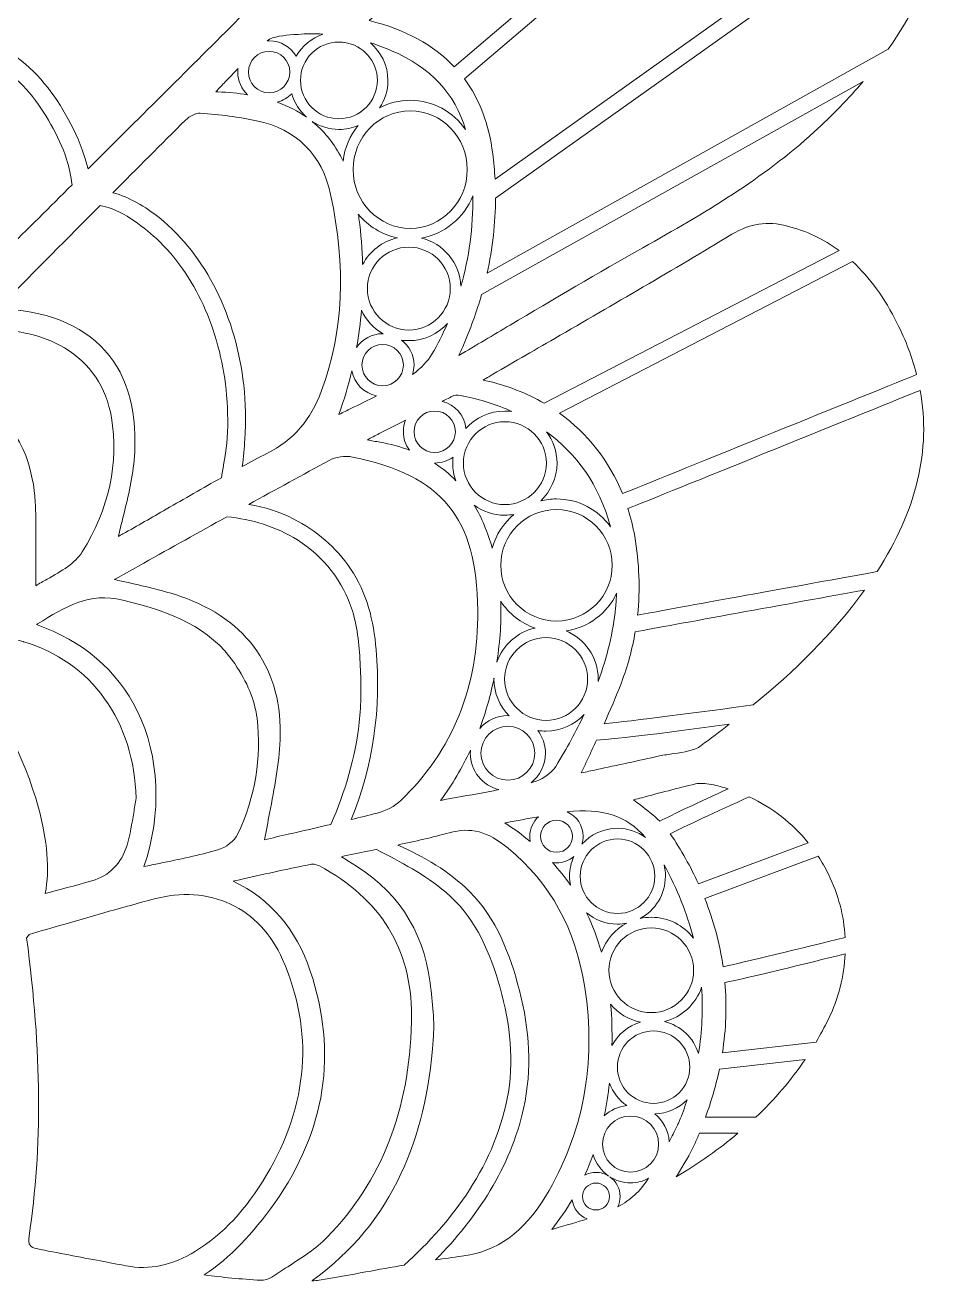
# Model space of a CAD drawing. Header units: millimetres. Extents: x -1647 to 2455, y -685 to 37.
# Drawn here: x -502.5 to -328.8, y -388.1 to -152.1 of the extents above; entities that cross this region are included whole.
import ezdxf

# ---------------------------------------------------------------- set-up
doc = ezdxf.new("R2010")
doc.units = ezdxf.units.MM
doc.header["$MEASUREMENT"] = 0
doc.layers.add('Layer 3', color=7, linetype='Continuous')

msp = doc.modelspace()

# ---------------------------------------------------------------- linework, layer by layer
at = {"layer": 'Layer 3', "lineweight": 0}
for points, knots in [([(-362.55, -84.88), (-355.67, -85.93), (-349.09, -88.76), (-343.57, -93.08), (-343.57, -93.08), (-421.88, -159.88), (-421.88, -159.88), (-425.74, -155.8), (-431.06, -152.9), (-437.81, -151.2), (-437.82, -151.2), (-437.82, -151.2), (-437.83, -151.2), (-437.83, -151.2), (-362.55, -84.88), (-362.55, -84.88)], [0, 0, 0, 0, 1, 1, 1, 2, 2, 2, 3, 3, 3, 4, 4, 4, 5, 5, 5, 5]), ([(-341.24, -95.03), (-340.01, -96.16), (-338.84, -97.36), (-337.75, -98.64), (-332.5, -104.82), (-329.51, -112.2), (-328.89, -120.24), (-328.89, -120.24), (-414.2, -180.99), (-414.2, -180.99), (-414.29, -179.4), (-414.43, -177.81), (-414.63, -176.22), (-415.33, -170.7), (-417.11, -166.01), (-419.95, -162.18), (-419.95, -162.18), (-341.24, -95.03), (-341.24, -95.03)], [0, 0, 0, 0, 1, 1, 1, 2, 2, 2, 3, 3, 3, 4, 4, 4, 5, 5, 5, 6, 6, 6, 6]), ([(-467.47, -129.3), (-462.89, -133.45), (-460.47, -138.38), (-460.27, -143.96), (-460.16, -147.13), (-461.09, -149.64), (-463.1, -151.64), (-472.29, -160.79), (-481.48, -169.94), (-490.66, -179.09), (-490.89, -178.19), (-491.15, -177.31), (-491.42, -176.47), (-492.28, -173.81), (-493.5, -171.26), (-494.88, -168.83), (-497.53, -164.18), (-501.03, -159.86), (-505.6, -156.98), (-511.54, -153.25), (-518.8, -152.22), (-525.48, -153.83), (-519.54, -144.75), (-513.5, -135.56), (-507.47, -126.51), (-506.67, -125.3), (-505.09, -124.15), (-503.55, -123.64), (-488.83, -118.79), (-477.02, -120.64), (-467.47, -129.3)], [0, 0, 0, 0, 1, 1, 1, 2, 2, 2, 3, 3, 3, 4, 4, 4, 5, 5, 5, 6, 6, 6, 7, 7, 7, 8, 8, 8, 9, 9, 9, 10, 10, 10, 10]), ([(-340.34, -156.6), (-340.34, -156.6), (-415.7, -198.66), (-415.7, -198.66), (-414.65, -193.97), (-414.12, -189.29), (-414.11, -184.6), (-414.11, -184.6), (-328.76, -123.84), (-328.76, -123.84), (-328.8, -128.08), (-329.47, -132.47), (-330.79, -136.94), (-332.83, -143.88), (-335.96, -150.35), (-340.34, -156.6)], [0, 0, 0, 0, 1, 1, 1, 2, 2, 2, 3, 3, 3, 4, 4, 4, 5, 5, 5, 5]), ([(-517.36, -175.65), (-521.32, -173.45), (-525.42, -172.35), (-529.66, -172.35), (-532.58, -172.35), (-535.56, -172.87), (-538.58, -173.92), (-538.33, -173.49), (-538.07, -173.07), (-537.81, -172.66), (-535.94, -169.82), (-534.08, -166.97), (-532.22, -164.12), (-530.7, -161.8), (-529.17, -159.46), (-527.64, -157.12), (-520.77, -155.04), (-512.9, -155.99), (-506.94, -159.98), (-502.95, -162.66), (-499.96, -166.57), (-497.62, -170.71), (-496.44, -172.8), (-495.43, -174.99), (-494.68, -177.27), (-494.15, -178.86), (-493.91, -180.46), (-493.65, -182.07), (-497.83, -186.24), (-502.02, -190.4), (-506.2, -194.57), (-507.06, -187.84), (-509.35, -180.1), (-517.36, -175.65)], [0, 0, 0, 0, 1, 1, 1, 2, 2, 2, 3, 3, 3, 4, 4, 4, 5, 5, 5, 6, 6, 6, 7, 7, 7, 8, 8, 8, 9, 9, 9, 10, 10, 10, 11, 11, 11, 11]), ([(-451.55, -157.92), (-452.57, -156.17), (-454.47, -154.99), (-456.63, -154.99), (-456.76, -154.99), (-456.88, -155), (-457, -155.01), (-455.89, -154.13), (-453.81, -153.98), (-451.97, -153.85), (-451.71, -153.83), (-451.46, -153.81), (-451.21, -153.79), (-449.65, -153.66), (-448.1, -153.65), (-446.53, -153.73), (-448.67, -154.47), (-450.45, -155.98), (-451.55, -157.92)], [0, 0, 0, 0, 1, 1, 1, 2, 2, 2, 3, 3, 3, 4, 4, 4, 5, 5, 5, 6, 6, 6, 6]), ([(-436.31, -162.44), (-436.31, -166.42), (-439.55, -169.66), (-443.53, -169.66), (-447.51, -169.66), (-450.74, -166.42), (-450.74, -162.44), (-450.74, -158.46), (-447.51, -155.23), (-443.53, -155.23), (-443.21, -155.23), (-442.9, -155.26), (-442.59, -155.3), (-442.59, -155.3), (-442.54, -155.35), (-442.54, -155.35), (-442.54, -155.35), (-442.49, -155.31), (-442.49, -155.31), (-439, -155.82), (-436.31, -158.82), (-436.31, -162.44)], [0, 0, 0, 0, 1, 1, 1, 2, 2, 2, 3, 3, 3, 4, 4, 4, 5, 5, 5, 6, 6, 6, 7, 7, 7, 7]), ([(-430.13, -166.18), (-432.21, -166.18), (-434.16, -166.69), (-435.9, -167.6), (-434.9, -166.13), (-434.31, -164.35), (-434.31, -162.44), (-434.31, -159.61), (-435.6, -157.07), (-437.62, -155.38), (-436.29, -155.8), (-434.96, -156.29), (-433.63, -156.86), (-426.3, -160.02), (-421.65, -164.99), (-419.77, -171.68), (-422.08, -168.35), (-425.86, -166.18), (-430.13, -166.18)], [0, 0, 0, 0, 1, 1, 1, 2, 2, 2, 3, 3, 3, 4, 4, 4, 5, 5, 5, 6, 6, 6, 6]), ([(-456.63, -156.99), (-454.49, -156.99), (-452.74, -158.73), (-452.74, -160.88), (-452.74, -163.02), (-454.49, -164.77), (-456.63, -164.77), (-458.78, -164.77), (-460.52, -163.02), (-460.52, -160.88), (-460.52, -158.73), (-458.78, -156.99), (-456.63, -156.99)], [0, 0, 0, 0, 1, 1, 1, 2, 2, 2, 3, 3, 3, 4, 4, 4, 4]), ([(-460.68, -165.15), (-462.43, -164.86), (-464.29, -164.68), (-466.28, -164.6), (-466.4, -164.59), (-466.52, -164.58), (-466.65, -164.58), (-466.04, -163.95), (-465.45, -163.32), (-464.87, -162.71), (-464.06, -161.85), (-463.27, -161.02), (-462.48, -160.2), (-462.51, -160.42), (-462.52, -160.65), (-462.52, -160.88), (-462.52, -162.56), (-461.81, -164.07), (-460.68, -165.15)], [0, 0, 0, 0, 1, 1, 1, 2, 2, 2, 3, 3, 3, 4, 4, 4, 5, 5, 5, 6, 6, 6, 6]), ([(-354.24, -172.13), (-363.82, -180.91), (-374.94, -187.45), (-386.45, -193.92), (-394.83, -198.63), (-403.24, -203.62), (-411.37, -208.45), (-414.51, -210.31), (-417.75, -212.24), (-420.97, -214.13), (-420.74, -213.6), (-420.51, -213.06), (-420.28, -212.53), (-418.84, -209.22), (-417.65, -205.93), (-416.72, -202.67), (-416.72, -202.67), (-345.03, -162.65), (-345.03, -162.65), (-347.74, -165.83), (-350.8, -168.98), (-354.24, -172.13)], [0, 0, 0, 0, 1, 1, 1, 2, 2, 2, 3, 3, 3, 4, 4, 4, 5, 5, 5, 6, 6, 6, 7, 7, 7, 7]), ([(-452.39, -164.96), (-451.9, -166.69), (-450.91, -168.22), (-449.59, -169.38), (-451.21, -168.23), (-453.05, -167.29), (-455.1, -166.56), (-454.06, -166.28), (-453.12, -165.72), (-452.39, -164.96)], [0, 0, 0, 0, 1, 1, 1, 2, 2, 2, 3, 3, 3, 3]), ([(-461.41, -219.71), (-462.12, -213.5), (-463.8, -207.4), (-466.61, -201.81), (-469.22, -196.64), (-472.77, -191.88), (-477.3, -188.24), (-479.84, -186.21), (-482.84, -184.39), (-486, -183.57), (-481.45, -179.01), (-476.89, -174.44), (-472.35, -169.92), (-471.58, -169.16), (-470.35, -168.57), (-469.6, -168.62), (-465.84, -168.85), (-462.28, -169.32), (-459.01, -170.02), (-451.51, -171.6), (-446.69, -176.4), (-445.08, -183.89), (-442.13, -197.56), (-442.69, -209.63), (-446.77, -220.77), (-448.79, -226.28), (-452.06, -230.03), (-457.06, -232.57), (-458.6, -233.36), (-460.14, -234.17), (-461.68, -235), (-461.43, -233.28), (-461.31, -231.55), (-461.2, -229.9), (-460.97, -226.5), (-461.03, -223.09), (-461.41, -219.71)], [0, 0, 0, 0, 1, 1, 1, 2, 2, 2, 3, 3, 3, 4, 4, 4, 5, 5, 5, 6, 6, 6, 7, 7, 7, 8, 8, 8, 9, 9, 9, 10, 10, 10, 11, 11, 11, 12, 12, 12, 12]), ([(-440.85, -179.22), (-440.85, -173.13), (-436.04, -168.18), (-430.13, -168.18), (-424.23, -168.18), (-419.42, -173.13), (-419.42, -179.22), (-419.42, -185.31), (-424.23, -190.26), (-430.13, -190.26), (-436.04, -190.26), (-440.85, -185.31), (-440.85, -179.22)], [0, 0, 0, 0, 1, 1, 1, 2, 2, 2, 3, 3, 3, 4, 4, 4, 4]), ([(-448.53, -170.18), (-447.09, -171.11), (-445.37, -171.66), (-443.53, -171.66), (-442.26, -171.66), (-441.05, -171.4), (-439.94, -170.93), (-441.45, -172.8), (-442.45, -175.1), (-442.75, -177.63), (-444.05, -174.91), (-445.72, -172.65), (-447.78, -170.81), (-448.02, -170.59), (-448.27, -170.38), (-448.53, -170.18)], [0, 0, 0, 0, 1, 1, 1, 2, 2, 2, 3, 3, 3, 4, 4, 4, 5, 5, 5, 5]), ([(-487.48, -213.22), (-491.93, -208.26), (-498.71, -205.63), (-507.65, -205.4), (-507.59, -205.32), (-507.54, -205.26), (-507.48, -205.2), (-507.48, -205.2), (-506.55, -204.27), (-506.55, -204.27), (-500.57, -198.23), (-494.48, -192.09), (-488.36, -185.94), (-484.38, -186.81), (-480.65, -189.57), (-477.82, -192.19), (-474.09, -195.64), (-471.15, -199.96), (-469.05, -204.57), (-466.75, -209.63), (-465.3, -215.05), (-464.73, -220.57), (-464.41, -223.59), (-464.33, -226.64), (-464.51, -229.67), (-464.67, -232.2), (-465.24, -234.66), (-465.6, -237.14), (-469.1, -239.09), (-472.56, -241.09), (-475.96, -243.05), (-478.63, -244.59), (-481.39, -246.18), (-484.11, -247.71), (-484.39, -247.87), (-484.67, -248.02), (-484.95, -248.16), (-484.7, -247.08), (-484.43, -246.01), (-484.17, -244.95), (-483.23, -241.17), (-482.34, -237.61), (-482.01, -233.9), (-481.21, -225.12), (-483.05, -218.16), (-487.48, -213.22)], [0, 0, 0, 0, 1, 1, 1, 2, 2, 2, 3, 3, 3, 4, 4, 4, 5, 5, 5, 6, 6, 6, 7, 7, 7, 8, 8, 8, 9, 9, 9, 10, 10, 10, 11, 11, 11, 12, 12, 12, 13, 13, 13, 14, 14, 14, 15, 15, 15, 15]), ([(-428.02, -192.08), (-423.64, -191.32), (-420.02, -188.27), (-418.37, -184.17), (-418.31, -190.08), (-419.06, -195.75), (-420.61, -201.15), (-420.8, -196.76), (-423.9, -193.11), (-428.02, -192.08)], [0, 0, 0, 0, 1, 1, 1, 2, 2, 2, 3, 3, 3, 3]), ([(-439.88, -187.59), (-438.03, -189.84), (-435.46, -191.45), (-432.54, -192.03), (-435.37, -192.66), (-437.75, -194.53), (-439.07, -197.05), (-439.15, -194.2), (-439.37, -191.33), (-439.76, -188.42), (-439.79, -188.14), (-439.84, -187.86), (-439.88, -187.59)], [0, 0, 0, 0, 1, 1, 1, 2, 2, 2, 3, 3, 3, 4, 4, 4, 4]), ([(-349.55, -194.44), (-349.55, -194.44), (-404.97, -223.15), (-404.97, -223.15), (-408.25, -221.24), (-411.92, -219.8), (-415.91, -218.9), (-416.09, -218.87), (-416.27, -218.82), (-416.46, -218.78), (-416.07, -218.55), (-415.73, -218.35), (-415.39, -218.15), (-411.26, -215.74), (-407.12, -213.34), (-402.97, -210.94), (-392.03, -204.6), (-380.71, -198.04), (-369.7, -191.38), (-366.3, -189.32), (-363.08, -188.84), (-359.27, -189.83), (-355.7, -190.76), (-352.46, -192.29), (-349.55, -194.44)], [0, 0, 0, 0, 1, 1, 1, 2, 2, 2, 3, 3, 3, 4, 4, 4, 5, 5, 5, 6, 6, 6, 7, 7, 7, 8, 8, 8, 8]), ([(-430.39, -209.37), (-434.69, -209.37), (-438.18, -205.87), (-438.18, -201.58), (-438.18, -197.28), (-434.69, -193.79), (-430.39, -193.79), (-426.1, -193.79), (-422.6, -197.28), (-422.6, -201.58), (-422.6, -205.87), (-426.1, -209.37), (-430.39, -209.37)], [0, 0, 0, 0, 1, 1, 1, 2, 2, 2, 3, 3, 3, 4, 4, 4, 4]), ([(-347.04, -196.51), (-343.82, -199.5), (-341.02, -203.36), (-338.63, -208.14), (-337.03, -211.34), (-335.82, -214.54), (-335, -217.74), (-346.64, -222.46), (-382.43, -236.96), (-390.25, -240.13), (-392.77, -233.97), (-396.82, -228.82), (-402.07, -225.03), (-402.07, -225.03), (-347.04, -196.51), (-347.04, -196.51)], [0, 0, 0, 0, 1, 1, 1, 2, 2, 2, 3, 3, 3, 4, 4, 4, 5, 5, 5, 5]), ([(-439.29, -205.65), (-438.43, -207.52), (-437.01, -209.07), (-435.24, -210.08), (-435.26, -210.08), (-435.29, -210.07), (-435.31, -210.07), (-437.35, -210.07), (-439.14, -211.11), (-440.2, -212.68), (-439.79, -210.35), (-439.48, -208.01), (-439.29, -205.65)], [0, 0, 0, 0, 1, 1, 1, 2, 2, 2, 3, 3, 3, 4, 4, 4, 4]), ([(-491.74, -251.08), (-493.06, -253.22), (-495.63, -254.68), (-498.35, -256.21), (-499.06, -256.62), (-499.78, -257.03), (-500.49, -257.45), (-500.48, -256.23), (-500.47, -255.02), (-500.46, -253.84), (-500.42, -249.62), (-500.39, -245.65), (-500.57, -241.65), (-500.7, -238.83), (-501.32, -235.83), (-502.36, -232.98), (-504.95, -225.85), (-511.24, -221.51), (-518.9, -221.51), (-519.18, -221.51), (-519.45, -221.52), (-519.73, -221.53), (-520.98, -221.58), (-522.24, -221.69), (-523.46, -221.8), (-523.52, -221.81), (-523.58, -221.81), (-523.64, -221.82), (-523.64, -221.82), (-522.31, -220.46), (-522.31, -220.46), (-518.84, -216.89), (-515.24, -213.19), (-511.69, -209.58), (-511.62, -209.51), (-511.39, -209.4), (-511.2, -209.39), (-505.12, -208.96), (-499.38, -210.15), (-495.05, -212.74), (-490.26, -215.6), (-487.22, -220.12), (-486.26, -225.81), (-484.83, -234.25), (-486.72, -242.99), (-491.74, -251.08)], [0, 0, 0, 0, 1, 1, 1, 2, 2, 2, 3, 3, 3, 4, 4, 4, 5, 5, 5, 6, 6, 6, 7, 7, 7, 8, 8, 8, 9, 9, 9, 10, 10, 10, 11, 11, 11, 12, 12, 12, 13, 13, 13, 14, 14, 14, 15, 15, 15, 15]), ([(-426.07, -213.93), (-426.82, -215.21), (-428.06, -216.51), (-429.7, -217.75), (-429.52, -217.19), (-429.42, -216.59), (-429.42, -215.96), (-429.42, -214.04), (-430.35, -212.34), (-431.78, -211.27), (-431.32, -211.33), (-430.86, -211.37), (-430.39, -211.37), (-427.52, -211.37), (-424.93, -210.12), (-423.13, -208.14), (-424, -210.11), (-424.97, -212.04), (-426.07, -213.93)], [0, 0, 0, 0, 1, 1, 1, 2, 2, 2, 3, 3, 3, 4, 4, 4, 5, 5, 5, 6, 6, 6, 6]), ([(-431.42, -215.96), (-431.42, -218.11), (-433.17, -219.85), (-435.31, -219.85), (-437.46, -219.85), (-439.2, -218.11), (-439.2, -215.96), (-439.2, -213.82), (-437.46, -212.07), (-435.31, -212.07), (-433.17, -212.07), (-431.42, -213.82), (-431.42, -215.96)], [0, 0, 0, 0, 1, 1, 1, 2, 2, 2, 3, 3, 3, 4, 4, 4, 4]), ([(-441.1, -217.03), (-440.67, -219.4), (-438.82, -221.27), (-436.46, -221.74), (-438.02, -222.54), (-439.61, -223.32), (-441.26, -224.13), (-442, -224.49), (-442.75, -224.86), (-443.52, -225.24), (-442.55, -222.51), (-441.75, -219.78), (-441.1, -217.03)], [0, 0, 0, 0, 1, 1, 1, 2, 2, 2, 3, 3, 3, 4, 4, 4, 4]), ([(-412.35, -224.6), (-415.26, -224.6), (-417.88, -225.88), (-419.68, -227.9), (-419.92, -225.41), (-421.73, -223.37), (-424.11, -222.78), (-423.38, -222.41), (-422.65, -222.04), (-421.91, -221.68), (-421.58, -221.51), (-420.68, -221.69), (-420.15, -221.79), (-420.15, -221.79), (-420.07, -221.81), (-420.07, -221.81), (-417.02, -222.4), (-413.96, -223.36), (-411.03, -224.69), (-411.46, -224.63), (-411.9, -224.6), (-412.35, -224.6)], [0, 0, 0, 0, 1, 1, 1, 2, 2, 2, 3, 3, 3, 4, 4, 4, 5, 5, 5, 6, 6, 6, 7, 7, 7, 7]), ([(-334.34, -220.71), (-332.3, -231.89), (-334.98, -243.14), (-342.42, -254.78), (-366.09, -259.05), (-381.15, -261.8), (-387.43, -262.99), (-386.92, -258.14), (-387.09, -253.17), (-387.97, -248.11), (-388.28, -246.33), (-388.71, -244.61), (-389.24, -242.95), (-381.71, -239.91), (-346.58, -225.67), (-334.34, -220.71)], [0, 0, 0, 0, 1, 1, 1, 2, 2, 2, 3, 3, 3, 4, 4, 4, 5, 5, 5, 5]), ([(-435.94, -228.85), (-434.27, -227.98), (-432.62, -227.13), (-431, -226.29), (-431.27, -226.97), (-431.42, -227.71), (-431.42, -228.49), (-431.42, -229.79), (-431, -230.99), (-430.28, -231.97), (-432, -231.31), (-433.85, -230.8), (-435.82, -230.46), (-436.62, -230.32), (-437.42, -230.16), (-438.19, -230.01), (-437.44, -229.62), (-436.69, -229.23), (-435.94, -228.85)], [0, 0, 0, 0, 1, 1, 1, 2, 2, 2, 3, 3, 3, 4, 4, 4, 5, 5, 5, 6, 6, 6, 6]), ([(-425.54, -232.38), (-427.68, -232.38), (-429.42, -230.63), (-429.42, -228.49), (-429.42, -226.34), (-427.68, -224.6), (-425.54, -224.6), (-423.39, -224.6), (-421.65, -226.34), (-421.65, -228.49), (-421.65, -230.63), (-423.39, -232.38), (-425.54, -232.38)], [0, 0, 0, 0, 1, 1, 1, 2, 2, 2, 3, 3, 3, 4, 4, 4, 4]), ([(-412.35, -242.18), (-416.65, -242.18), (-420.14, -238.68), (-420.14, -234.39), (-420.14, -230.09), (-416.65, -226.6), (-412.35, -226.6), (-408.06, -226.6), (-404.56, -230.09), (-404.56, -234.39), (-404.56, -238.68), (-408.06, -242.18), (-412.35, -242.18)], [0, 0, 0, 0, 1, 1, 1, 2, 2, 2, 3, 3, 3, 4, 4, 4, 4]), ([(-404.55, -228.49), (-399.02, -232.57), (-394.58, -238.43), (-392.53, -246.34), (-394.8, -243.19), (-398.49, -241.12), (-402.66, -241.12), (-403.68, -241.12), (-404.67, -241.25), (-405.61, -241.48), (-403.74, -239.7), (-402.56, -237.18), (-402.56, -234.39), (-402.56, -232.18), (-403.3, -230.13), (-404.55, -228.49)], [0, 0, 0, 0, 1, 1, 1, 2, 2, 2, 3, 3, 3, 4, 4, 4, 5, 5, 5, 5]), ([(-436.53, -269.46), (-436.99, -264.07), (-438.25, -258.77), (-441.33, -254.24), (-444.03, -250.26), (-447.8, -247.02), (-452.09, -244.86), (-454.73, -243.54), (-457.54, -242.64), (-460.42, -242.15), (-455.41, -239.37), (-450.39, -236.6), (-445.38, -233.87), (-444.19, -233.22), (-442.37, -232.97), (-440.96, -233.26), (-424.02, -236.77), (-417.65, -244.57), (-417.45, -262.06), (-417.3, -276.39), (-422.16, -288.42), (-431.9, -297.81), (-432.99, -298.87), (-434.66, -299.75), (-436.36, -300.19), (-437.97, -300.6), (-439.59, -300.99), (-441.2, -301.38), (-437.01, -291.32), (-435.6, -280.33), (-436.53, -269.46)], [0, 0, 0, 0, 1, 1, 1, 2, 2, 2, 3, 3, 3, 4, 4, 4, 5, 5, 5, 6, 6, 6, 7, 7, 7, 8, 8, 8, 9, 9, 9, 10, 10, 10, 10]), ([(-421.56, -237.71), (-422.77, -236.45), (-424.1, -235.34), (-425.56, -234.38), (-425.55, -234.38), (-425.54, -234.38), (-425.54, -234.38), (-424.24, -234.38), (-423.05, -233.95), (-422.07, -233.24), (-422.12, -233.62), (-422.14, -234), (-422.14, -234.39), (-422.14, -235.55), (-421.94, -236.67), (-421.56, -237.71)], [0, 0, 0, 0, 1, 1, 1, 2, 2, 2, 3, 3, 3, 4, 4, 4, 5, 5, 5, 5]), ([(-414.72, -250.39), (-415.14, -248.9), (-415.66, -247.45), (-416.25, -246.01), (-416.8, -244.7), (-417.42, -243.46), (-418.11, -242.3), (-416.49, -243.48), (-414.5, -244.18), (-412.35, -244.18), (-411.77, -244.18), (-411.2, -244.12), (-410.65, -244.03), (-412.6, -245.66), (-414.04, -247.87), (-414.72, -250.39)], [0, 0, 0, 0, 1, 1, 1, 2, 2, 2, 3, 3, 3, 4, 4, 4, 5, 5, 5, 5]), ([(-402.66, -264.07), (-408.44, -264.07), (-413.13, -259.37), (-413.13, -253.6), (-413.13, -247.82), (-408.44, -243.12), (-402.66, -243.12), (-396.89, -243.12), (-392.19, -247.82), (-392.19, -253.6), (-392.19, -259.37), (-396.89, -264.07), (-402.66, -264.07)], [0, 0, 0, 0, 1, 1, 1, 2, 2, 2, 3, 3, 3, 4, 4, 4, 4]), ([(-453.06, -304.16), (-454.54, -304.5), (-456.02, -304.84), (-457.49, -305.18), (-457.19, -303.5), (-456.87, -301.82), (-456.55, -300.2), (-455.64, -295.47), (-454.78, -291.01), (-454.58, -286.41), (-453.99, -273.37), (-460.63, -263.79), (-473.27, -259.44), (-476.45, -258.34), (-479.67, -257.62), (-483.08, -256.86), (-483.94, -256.67), (-484.82, -256.48), (-485.7, -256.27), (-485.65, -256.24), (-485.61, -256.22), (-485.56, -256.19), (-485.56, -256.19), (-480.2, -253.19), (-480.2, -253.19), (-475.06, -250.32), (-469.84, -247.4), (-464.59, -244.47), (-459.91, -244.96), (-455.33, -246.29), (-451.32, -248.83), (-446.44, -251.91), (-442.68, -256.63), (-441, -262.16), (-439.98, -265.53), (-439.68, -269.06), (-439.51, -272.56), (-439.34, -276.08), (-439.32, -279.63), (-439.7, -283.14), (-440.44, -289.82), (-442.4, -296.15), (-445.02, -302.3), (-447.72, -302.93), (-450.41, -303.55), (-453.06, -304.16)], [0, 0, 0, 0, 1, 1, 1, 2, 2, 2, 3, 3, 3, 4, 4, 4, 5, 5, 5, 6, 6, 6, 7, 7, 7, 8, 8, 8, 9, 9, 9, 10, 10, 10, 11, 11, 11, 12, 12, 12, 13, 13, 13, 14, 14, 14, 15, 15, 15, 15]), ([(-481.41, -280.94), (-485.16, -273.33), (-491.68, -267.76), (-500.34, -264.74), (-500.27, -264.7), (-500.2, -264.66), (-500.13, -264.62), (-494.94, -261.39), (-490.46, -258.6), (-484.11, -260.14), (-474.88, -262.38), (-467.78, -265.27), (-463.1, -272.08), (-460.78, -275.47), (-459.28, -279.12), (-458.9, -282.36), (-458.02, -289.74), (-459.25, -297.08), (-462.55, -304.19), (-463.1, -305.36), (-464.79, -306.67), (-466.33, -307.11), (-469.84, -308.1), (-473.43, -308.85), (-477.23, -309.63), (-478.18, -309.83), (-479.16, -310.03), (-480.15, -310.24), (-476.76, -300.32), (-477.2, -289.49), (-481.41, -280.94)], [0, 0, 0, 0, 1, 1, 1, 2, 2, 2, 3, 3, 3, 4, 4, 4, 5, 5, 5, 6, 6, 6, 7, 7, 7, 8, 8, 8, 9, 9, 9, 10, 10, 10, 10]), ([(-400.86, -265.93), (-396.64, -265.32), (-393.11, -262.59), (-391.36, -258.86), (-391.41, -259.76), (-391.47, -260.67), (-391.57, -261.61), (-392.03, -266.19), (-393.09, -270.71), (-394.83, -275.43), (-394.82, -275.28), (-394.82, -275.13), (-394.82, -274.97), (-394.82, -270.9), (-397.31, -267.41), (-400.86, -265.93)], [0, 0, 0, 0, 1, 1, 1, 2, 2, 2, 3, 3, 3, 4, 4, 4, 5, 5, 5, 5]), ([(-365.68, -279.84), (-375.23, -281.15), (-388.67, -282.91), (-393.71, -283.37), (-392.56, -280.82), (-391.47, -278.29), (-390.47, -275.67), (-389.28, -272.55), (-388.42, -269.36), (-387.87, -266.12), (-380.97, -264.81), (-358.04, -260.65), (-344.78, -258.25), (-350.73, -266.55), (-358.05, -273.56), (-365.68, -279.84)], [0, 0, 0, 0, 1, 1, 1, 2, 2, 2, 3, 3, 3, 4, 4, 4, 5, 5, 5, 5]), ([(-413.13, -260.36), (-411.62, -262.69), (-409.34, -264.49), (-406.66, -265.4), (-410.02, -266.13), (-412.75, -268.58), (-413.86, -271.78), (-413.23, -267.7), (-412.98, -263.92), (-413.13, -260.36)], [0, 0, 0, 0, 1, 1, 1, 2, 2, 2, 3, 3, 3, 3]), ([(-513.99, -272.2), (-510.91, -270.41), (-508.1, -268.9), (-505.45, -267.59), (-504.94, -267.33), (-503.62, -267.72), (-502.83, -267.95), (-502.83, -267.95), (-502.8, -267.96), (-502.8, -267.96), (-496.51, -269.79), (-491.23, -273.49), (-487.53, -278.67), (-483.85, -283.81), (-481.81, -290.28), (-481.61, -297.4), (-481.78, -298.3), (-481.93, -299.22), (-482.07, -300.1), (-482.4, -302.14), (-482.74, -304.24), (-483.33, -306.2), (-484.36, -309.65), (-486.65, -311.97), (-489.93, -312.9), (-493.22, -313.84), (-496.04, -314.6), (-498.68, -315.28), (-497.85, -310.73), (-498.28, -305.45), (-499.97, -299.18), (-502.59, -289.55), (-507.43, -280.24), (-513.99, -272.2)], [0, 0, 0, 0, 1, 1, 1, 2, 2, 2, 3, 3, 3, 4, 4, 4, 5, 5, 5, 6, 6, 6, 7, 7, 7, 8, 8, 8, 9, 9, 9, 10, 10, 10, 11, 11, 11, 11]), ([(-412.4, -274.97), (-412.4, -270.68), (-408.9, -267.19), (-404.61, -267.19), (-400.31, -267.19), (-396.82, -270.68), (-396.82, -274.97), (-396.82, -279.27), (-400.31, -282.76), (-404.61, -282.76), (-408.9, -282.76), (-412.4, -279.27), (-412.4, -274.97)], [0, 0, 0, 0, 1, 1, 1, 2, 2, 2, 3, 3, 3, 4, 4, 4, 4]), ([(-411.55, -281.87), (-411.63, -281.86), (-411.7, -281.86), (-411.78, -281.86), (-413.89, -281.86), (-415.78, -282.79), (-417.08, -284.26), (-415.94, -281.25), (-415.05, -278.1), (-414.39, -274.81), (-414.39, -274.87), (-414.4, -274.92), (-414.4, -274.97), (-414.4, -277.66), (-413.31, -280.1), (-411.55, -281.87)], [0, 0, 0, 0, 1, 1, 1, 2, 2, 2, 3, 3, 3, 4, 4, 4, 5, 5, 5, 5]), ([(-407.36, -294.45), (-407.38, -294.46), (-407.4, -294.46), (-407.43, -294.47), (-405.78, -293.17), (-404.72, -291.17), (-404.72, -288.92), (-404.72, -287.31), (-405.27, -285.83), (-406.18, -284.64), (-405.67, -284.72), (-405.14, -284.76), (-404.61, -284.76), (-401.79, -284.76), (-399.25, -283.57), (-397.46, -281.66), (-398.94, -284.76), (-400.7, -287.99), (-402.77, -291.39), (-403.57, -292.71), (-405.54, -294.03), (-407.36, -294.45)], [0, 0, 0, 0, 1, 1, 1, 2, 2, 2, 3, 3, 3, 4, 4, 4, 5, 5, 5, 6, 6, 6, 7, 7, 7, 7]), ([(-416.85, -288.92), (-416.85, -286.13), (-414.58, -283.86), (-411.78, -283.86), (-408.99, -283.86), (-406.72, -286.13), (-406.72, -288.92), (-406.72, -291.71), (-408.99, -293.98), (-411.78, -293.98), (-414.58, -293.98), (-416.85, -291.71), (-416.85, -288.92)], [0, 0, 0, 0, 1, 1, 1, 2, 2, 2, 3, 3, 3, 4, 4, 4, 4]), ([(-375.48, -287.49), (-376.75, -288.44), (-378.66, -288.71), (-380.67, -289), (-381.55, -289.13), (-382.45, -289.25), (-383.31, -289.44), (-387.25, -290.32), (-391.25, -291.18), (-395.12, -292.01), (-396.08, -292.22), (-397.04, -292.43), (-397.99, -292.63), (-397.37, -291.27), (-396.74, -289.92), (-396.12, -288.6), (-395.78, -287.88), (-395.45, -287.16), (-395.12, -286.46), (-391.56, -286.3), (-379.99, -284.81), (-370.24, -283.49), (-371.99, -284.85), (-373.73, -286.19), (-375.48, -287.49)], [0, 0, 0, 0, 1, 1, 1, 2, 2, 2, 3, 3, 3, 4, 4, 4, 5, 5, 5, 6, 6, 6, 7, 7, 7, 8, 8, 8, 8]), ([(-418.82, -288.36), (-418.83, -288.55), (-418.85, -288.73), (-418.85, -288.92), (-418.85, -292.23), (-416.56, -295), (-413.49, -295.77), (-416.18, -296.3), (-418.87, -296.78), (-421.51, -297.26), (-422.48, -297.43), (-423.45, -297.61), (-424.42, -297.78), (-422.23, -294.79), (-420.37, -291.65), (-418.82, -288.36)], [0, 0, 0, 0, 1, 1, 1, 2, 2, 2, 3, 3, 3, 4, 4, 4, 5, 5, 5, 5]), ([(-383.22, -301.71), (-384.36, -300.59), (-385.67, -299.6), (-386.94, -298.63), (-387.35, -298.32), (-387.76, -298.01), (-388.17, -297.69), (-387.66, -297.55), (-387.15, -297.42), (-386.63, -297.28), (-383.35, -296.41), (-379.97, -295.52), (-376.56, -294.7), (-375.78, -294.52), (-374.76, -294.55), (-373.52, -294.81), (-372.45, -295.02), (-371.41, -295.3), (-370.39, -295.61), (-375.76, -298.06), (-381.05, -300.52), (-383.22, -301.71)], [0, 0, 0, 0, 1, 1, 1, 2, 2, 2, 3, 3, 3, 4, 4, 4, 5, 5, 5, 6, 6, 6, 7, 7, 7, 7]), ([(-366.45, -297.12), (-362.13, -299.12), (-358.35, -302.06), (-355.37, -305.74), (-355.37, -305.74), (-376, -313.45), (-376, -313.45), (-377.45, -310.28), (-379.21, -307.14), (-381.28, -304.05), (-378.85, -302.81), (-372.55, -299.89), (-366.45, -297.12)], [0, 0, 0, 0, 1, 1, 1, 2, 2, 2, 3, 3, 3, 4, 4, 4, 4]), ([(-400.64, -299.96), (-394.13, -299.18), (-389.61, -300.6), (-385.93, -304.75), (-387.41, -303.67), (-389.23, -303.04), (-391.19, -303.04), (-393.84, -303.04), (-396.23, -304.19), (-397.88, -306.02), (-397.73, -305.55), (-397.65, -305.05), (-397.65, -304.54), (-397.65, -302.49), (-398.89, -300.73), (-400.64, -299.96)], [0, 0, 0, 0, 1, 1, 1, 2, 2, 2, 3, 3, 3, 4, 4, 4, 5, 5, 5, 5]), ([(-407.57, -305.52), (-409.06, -304.29), (-410.65, -303.12), (-412.35, -302.03), (-412.27, -302.01), (-412.19, -301.99), (-412.1, -301.98), (-410.14, -301.61), (-408.12, -301.23), (-406.05, -300.86), (-407.05, -301.77), (-407.67, -303.08), (-407.67, -304.54), (-407.67, -304.87), (-407.64, -305.2), (-407.57, -305.52)], [0, 0, 0, 0, 1, 1, 1, 2, 2, 2, 3, 3, 3, 4, 4, 4, 5, 5, 5, 5]), ([(-402.66, -301.53), (-401, -301.53), (-399.65, -302.88), (-399.65, -304.54), (-399.65, -306.19), (-401, -307.55), (-402.66, -307.55), (-404.32, -307.55), (-405.67, -306.19), (-405.67, -304.54), (-405.67, -302.88), (-404.32, -301.53), (-402.66, -301.53)], [0, 0, 0, 0, 1, 1, 1, 2, 2, 2, 3, 3, 3, 4, 4, 4, 4]), ([(-420.48, -383.47), (-422.11, -383.69), (-423.75, -383.92), (-425.38, -384.18), (-417.57, -376.21), (-411.3, -366.76), (-408.84, -355.71), (-407.19, -348.3), (-407.72, -340.83), (-409.61, -333.52), (-411.38, -326.71), (-413.92, -320.01), (-418.98, -314.94), (-422.82, -311.09), (-427.55, -308.38), (-432.49, -306.18), (-429.19, -305.48), (-425.98, -304.74), (-422.8, -303.87), (-418.76, -302.77), (-415.56, -303.61), (-411.75, -306.77), (-403.76, -313.4), (-399.04, -321.96), (-397.34, -332.93), (-395.13, -347.17), (-397.61, -360.39), (-404.7, -372.22), (-408.78, -379.02), (-413.8, -382.6), (-420.48, -383.47)], [0, 0, 0, 0, 1, 1, 1, 2, 2, 2, 3, 3, 3, 4, 4, 4, 5, 5, 5, 6, 6, 6, 7, 7, 7, 8, 8, 8, 9, 9, 9, 10, 10, 10, 10]), ([(-391.19, -305.04), (-387.33, -305.04), (-384.19, -308.18), (-384.19, -312.05), (-384.19, -315.91), (-387.33, -319.05), (-391.19, -319.05), (-395.06, -319.05), (-398.2, -315.91), (-398.2, -312.05), (-398.2, -308.18), (-395.06, -305.04), (-391.19, -305.04)], [0, 0, 0, 0, 1, 1, 1, 2, 2, 2, 3, 3, 3, 4, 4, 4, 4]), ([(-431.24, -385.14), (-433.66, -385.56), (-436.07, -385.99), (-438.44, -386.42), (-441.33, -386.95), (-444.31, -387.49), (-447.24, -387.98), (-447.66, -388.05), (-448.09, -388.09), (-448.59, -388.11), (-448.51, -388.05), (-448.44, -388), (-448.37, -387.94), (-441.01, -382.57), (-435.6, -376.01), (-431.82, -367.89), (-428.5, -360.74), (-426.53, -352.52), (-425.8, -342.77), (-425.54, -339.34), (-425.92, -335.9), (-426.4, -332.08), (-427.67, -321.98), (-432.86, -314.28), (-441.83, -309.17), (-442.22, -308.94), (-442.6, -308.69), (-443.07, -308.37), (-441.41, -308.02), (-439.77, -307.69), (-438.17, -307.36), (-437.6, -307.24), (-437.04, -307.13), (-436.48, -307.01), (-431.93, -309.35), (-427.35, -311.77), (-423.45, -315.07), (-418.24, -319.48), (-415.56, -325.31), (-413.63, -331.74), (-411.58, -338.53), (-410.55, -345.56), (-411.7, -352.62), (-412.78, -359.19), (-415.41, -365.43), (-419.01, -371.01), (-422.39, -376.26), (-426.63, -380.93), (-431.24, -385.14)], [0, 0, 0, 0, 1, 1, 1, 2, 2, 2, 3, 3, 3, 4, 4, 4, 5, 5, 5, 6, 6, 6, 7, 7, 7, 8, 8, 8, 9, 9, 9, 10, 10, 10, 11, 11, 11, 12, 12, 12, 13, 13, 13, 14, 14, 14, 15, 15, 15, 16, 16, 16, 16]), ([(-400.04, -313.73), (-401.06, -312.24), (-402.19, -310.83), (-403.42, -309.48), (-403.17, -309.52), (-402.92, -309.54), (-402.66, -309.54), (-401.41, -309.54), (-400.27, -309.08), (-399.39, -308.32), (-399.91, -309.45), (-400.2, -310.72), (-400.2, -312.05), (-400.2, -312.62), (-400.14, -313.18), (-400.04, -313.73)], [0, 0, 0, 0, 1, 1, 1, 2, 2, 2, 3, 3, 3, 4, 4, 4, 5, 5, 5, 5]), ([(-353.53, -308.25), (-352.81, -309.35), (-352.15, -310.49), (-351.57, -311.68), (-349.71, -315.46), (-348.67, -319.49), (-348.44, -323.55), (-356.5, -325.55), (-367.72, -328.28), (-371.35, -329.05), (-371.97, -324.71), (-373.12, -320.43), (-374.81, -316.21), (-374.81, -316.21), (-353.53, -308.25), (-353.53, -308.25)], [0, 0, 0, 0, 1, 1, 1, 2, 2, 2, 3, 3, 3, 4, 4, 4, 5, 5, 5, 5]), ([(-455.59, -373.45), (-446, -359.86), (-443.75, -345.2), (-448.92, -329.86), (-451.58, -321.95), (-456.33, -316.4), (-463.39, -312.98), (-462.74, -312.83), (-462.11, -312.69), (-461.48, -312.54), (-457.03, -311.54), (-452.84, -310.6), (-448.7, -309.8), (-448.45, -309.75), (-447.73, -309.74), (-446.18, -310.63), (-434.91, -317.17), (-429.58, -326.59), (-429.9, -339.44), (-430.32, -356.09), (-435.5, -369.33), (-445.73, -379.9), (-447.82, -382.06), (-450.52, -383.78), (-453.14, -385.44), (-454.13, -386.07), (-455.16, -386.72), (-456.14, -387.39), (-456.73, -387.79), (-457.58, -388.04), (-458.21, -388), (-461.94, -387.77), (-465.43, -387.44), (-468.81, -386.99), (-464, -383.7), (-459.75, -379.34), (-455.59, -373.45)], [0, 0, 0, 0, 1, 1, 1, 2, 2, 2, 3, 3, 3, 4, 4, 4, 5, 5, 5, 6, 6, 6, 7, 7, 7, 8, 8, 8, 9, 9, 9, 10, 10, 10, 11, 11, 11, 12, 12, 12, 12]), ([(-384.85, -319.76), (-385.57, -319.76), (-386.27, -319.84), (-386.95, -319.98), (-384.12, -318.46), (-382.19, -315.48), (-382.19, -312.05), (-382.19, -311.3), (-382.28, -310.58), (-382.45, -309.89), (-379.97, -314.43), (-378.13, -319.03), (-376.94, -323.68), (-378.76, -321.3), (-381.63, -319.76), (-384.85, -319.76)], [0, 0, 0, 0, 1, 1, 1, 2, 2, 2, 3, 3, 3, 4, 4, 4, 5, 5, 5, 5]), ([(-502.19, -323.65), (-502.04, -323.44), (-501.88, -323.22), (-501.73, -322.98), (-499.54, -322.35), (-497.37, -321.72), (-495.22, -321.1), (-489.39, -319.41), (-483.88, -317.81), (-478.24, -316.32), (-473.13, -314.96), (-468.18, -315.29), (-463.92, -317.27), (-459.62, -319.28), (-456.23, -322.89), (-454.11, -327.71), (-448.19, -341.23), (-449.22, -354.9), (-457.18, -368.33), (-460.94, -374.68), (-465.29, -379.32), (-470.47, -382.51), (-474.86, -385.21), (-479.11, -386.12), (-483.46, -385.29), (-485.07, -384.98), (-486.68, -384.68), (-488.29, -384.37), (-492.24, -383.63), (-496.31, -382.86), (-500.31, -382.05), (-501.44, -381.82), (-502, -381.38), (-501.74, -379.68), (-499.19, -362.97), (-499.34, -345.16), (-502.19, -323.65)], [0, 0, 0, 0, 1, 1, 1, 2, 2, 2, 3, 3, 3, 4, 4, 4, 5, 5, 5, 6, 6, 6, 7, 7, 7, 8, 8, 8, 9, 9, 9, 10, 10, 10, 11, 11, 11, 12, 12, 12, 12]), ([(-397.01, -318.91), (-395.44, -320.24), (-393.41, -321.05), (-391.19, -321.05), (-390.59, -321.05), (-389.99, -320.99), (-389.42, -320.87), (-391.63, -322.02), (-393.36, -323.97), (-394.21, -326.33), (-394.94, -323.71), (-395.88, -321.24), (-397.01, -318.91)], [0, 0, 0, 0, 1, 1, 1, 2, 2, 2, 3, 3, 3, 4, 4, 4, 4]), ([(-384.85, -337.68), (-389.24, -337.68), (-392.81, -334.11), (-392.81, -329.72), (-392.81, -325.33), (-389.24, -321.76), (-384.85, -321.76), (-380.46, -321.76), (-376.89, -325.33), (-376.89, -329.72), (-376.89, -334.11), (-380.46, -337.68), (-384.85, -337.68)], [0, 0, 0, 0, 1, 1, 1, 2, 2, 2, 3, 3, 3, 4, 4, 4, 4]), ([(-351.58, -338.93), (-352.3, -340.39), (-353.07, -341.82), (-353.89, -343.22), (-353.89, -343.22), (-371.49, -345.25), (-371.49, -345.25), (-370.79, -340.79), (-370.64, -336.38), (-371.01, -332.03), (-367.01, -331.22), (-355.48, -328.39), (-348.42, -326.64), (-348.61, -330.83), (-349.66, -335.01), (-351.58, -338.93)], [0, 0, 0, 0, 1, 1, 1, 2, 2, 2, 3, 3, 3, 4, 4, 4, 5, 5, 5, 5]), ([(-382.37, -339.37), (-379.11, -338.53), (-376.49, -336.07), (-375.41, -332.91), (-375.11, -337.04), (-375.3, -341.21), (-375.99, -345.39), (-376.89, -342.42), (-379.32, -340.1), (-382.37, -339.37)], [0, 0, 0, 0, 1, 1, 1, 2, 2, 2, 3, 3, 3, 3]), ([(-392.48, -336.11), (-391.06, -337.8), (-389.1, -339.02), (-386.87, -339.48), (-389.2, -340.15), (-391.13, -341.77), (-392.23, -343.89), (-392.18, -341.19), (-392.26, -338.6), (-392.48, -336.11)], [0, 0, 0, 0, 1, 1, 1, 2, 2, 2, 3, 3, 3, 3]), ([(-391.22, -347.93), (-391.22, -344.18), (-388.17, -341.13), (-384.42, -341.13), (-380.67, -341.13), (-377.61, -344.18), (-377.61, -347.93), (-377.61, -351.69), (-380.67, -354.74), (-384.42, -354.74), (-388.17, -354.74), (-391.22, -351.69), (-391.22, -347.93)], [0, 0, 0, 0, 1, 1, 1, 2, 2, 2, 3, 3, 3, 4, 4, 4, 4]), ([(-365.21, -357.36), (-365.21, -357.36), (-374.66, -357.36), (-374.66, -357.36), (-373.56, -354.33), (-372.69, -351.33), (-372.06, -348.34), (-372.06, -348.34), (-355.95, -346.47), (-355.95, -346.47), (-358.58, -350.37), (-361.66, -353.99), (-365.21, -357.36)], [0, 0, 0, 0, 1, 1, 1, 2, 2, 2, 3, 3, 3, 4, 4, 4, 4]), ([(-389.44, -355.16), (-391.08, -355.32), (-392.56, -356.02), (-393.7, -357.09), (-393.27, -355.1), (-392.94, -353.05), (-392.7, -350.93), (-392.07, -352.65), (-390.92, -354.13), (-389.44, -355.16)], [0, 0, 0, 0, 1, 1, 1, 2, 2, 2, 3, 3, 3, 3]), ([(-384.2, -356.73), (-381.82, -356.68), (-379.67, -355.67), (-378.12, -354.08), (-378.56, -355.44), (-379.05, -356.8), (-379.6, -358.16), (-379.69, -358.38), (-379.8, -358.61), (-379.92, -358.84), (-379.92, -358.84), (-379.97, -358.94), (-379.97, -358.94), (-380.52, -360.02), (-381.02, -361.02), (-381.49, -361.95), (-381.63, -359.84), (-382.65, -357.98), (-384.2, -356.73)], [0, 0, 0, 0, 1, 1, 1, 2, 2, 2, 3, 3, 3, 4, 4, 4, 5, 5, 5, 6, 6, 6, 6]), ([(-388.75, -367.68), (-391.66, -367.68), (-394.02, -365.31), (-394.02, -362.4), (-394.02, -359.49), (-391.66, -357.13), (-388.75, -357.13), (-385.84, -357.13), (-383.47, -359.49), (-383.47, -362.4), (-383.47, -365.31), (-385.84, -367.68), (-388.75, -367.68)], [0, 0, 0, 0, 1, 1, 1, 2, 2, 2, 3, 3, 3, 4, 4, 4, 4]), ([(-380.19, -368.55), (-380.13, -368.45), (-380.07, -368.36), (-380.01, -368.27), (-378.77, -366.28), (-377.6, -364.4), (-376.68, -362.35), (-376.38, -361.69), (-376.1, -361.02), (-375.82, -360.36), (-375.82, -360.36), (-368.57, -360.36), (-368.57, -360.36), (-372.04, -363.28), (-375.91, -366.01), (-380.19, -368.55)], [0, 0, 0, 0, 1, 1, 1, 2, 2, 2, 3, 3, 3, 4, 4, 4, 5, 5, 5, 5]), ([(-392.86, -368.4), (-393.55, -367.97), (-394.37, -367.72), (-395.24, -367.72), (-395.99, -367.72), (-396.7, -367.91), (-397.33, -368.23), (-396.75, -366.97), (-396.23, -365.67), (-395.75, -364.34), (-395.29, -366.01), (-394.25, -367.44), (-392.86, -368.4)], [0, 0, 0, 0, 1, 1, 1, 2, 2, 2, 3, 3, 3, 4, 4, 4, 4]), ([(-395.24, -374.78), (-396.63, -374.78), (-397.77, -373.65), (-397.77, -372.25), (-397.77, -370.85), (-396.63, -369.72), (-395.24, -369.72), (-393.84, -369.72), (-392.7, -370.85), (-392.7, -372.25), (-392.7, -373.65), (-393.84, -374.78), (-395.24, -374.78)], [0, 0, 0, 0, 1, 1, 1, 2, 2, 2, 3, 3, 3, 4, 4, 4, 4]), ([(-391.14, -374.19), (-390.86, -373.6), (-390.7, -372.94), (-390.7, -372.25), (-390.7, -370.71), (-391.48, -369.35), (-392.65, -368.53), (-391.52, -369.25), (-390.19, -369.68), (-388.75, -369.68), (-387.52, -369.68), (-386.36, -369.37), (-385.35, -368.83), (-387.03, -371.33), (-388.68, -372.89), (-391.14, -374.19)], [0, 0, 0, 0, 1, 1, 1, 2, 2, 2, 3, 3, 3, 4, 4, 4, 5, 5, 5, 5]), ([(-403.28, -378.37), (-403.36, -378.4), (-403.45, -378.42), (-403.53, -378.45), (-402.13, -376.66), (-400.86, -374.79), (-399.72, -372.85), (-399.5, -374.5), (-398.4, -375.87), (-396.9, -376.46), (-398.7, -377.04), (-400.79, -377.65), (-403.28, -378.37)], [0, 0, 0, 0, 1, 1, 1, 2, 2, 2, 3, 3, 3, 4, 4, 4, 4])]:
    msp.add_open_spline(points, degree=3, knots=knots, dxfattribs=at)

doc.saveas('drawing.dxf')
